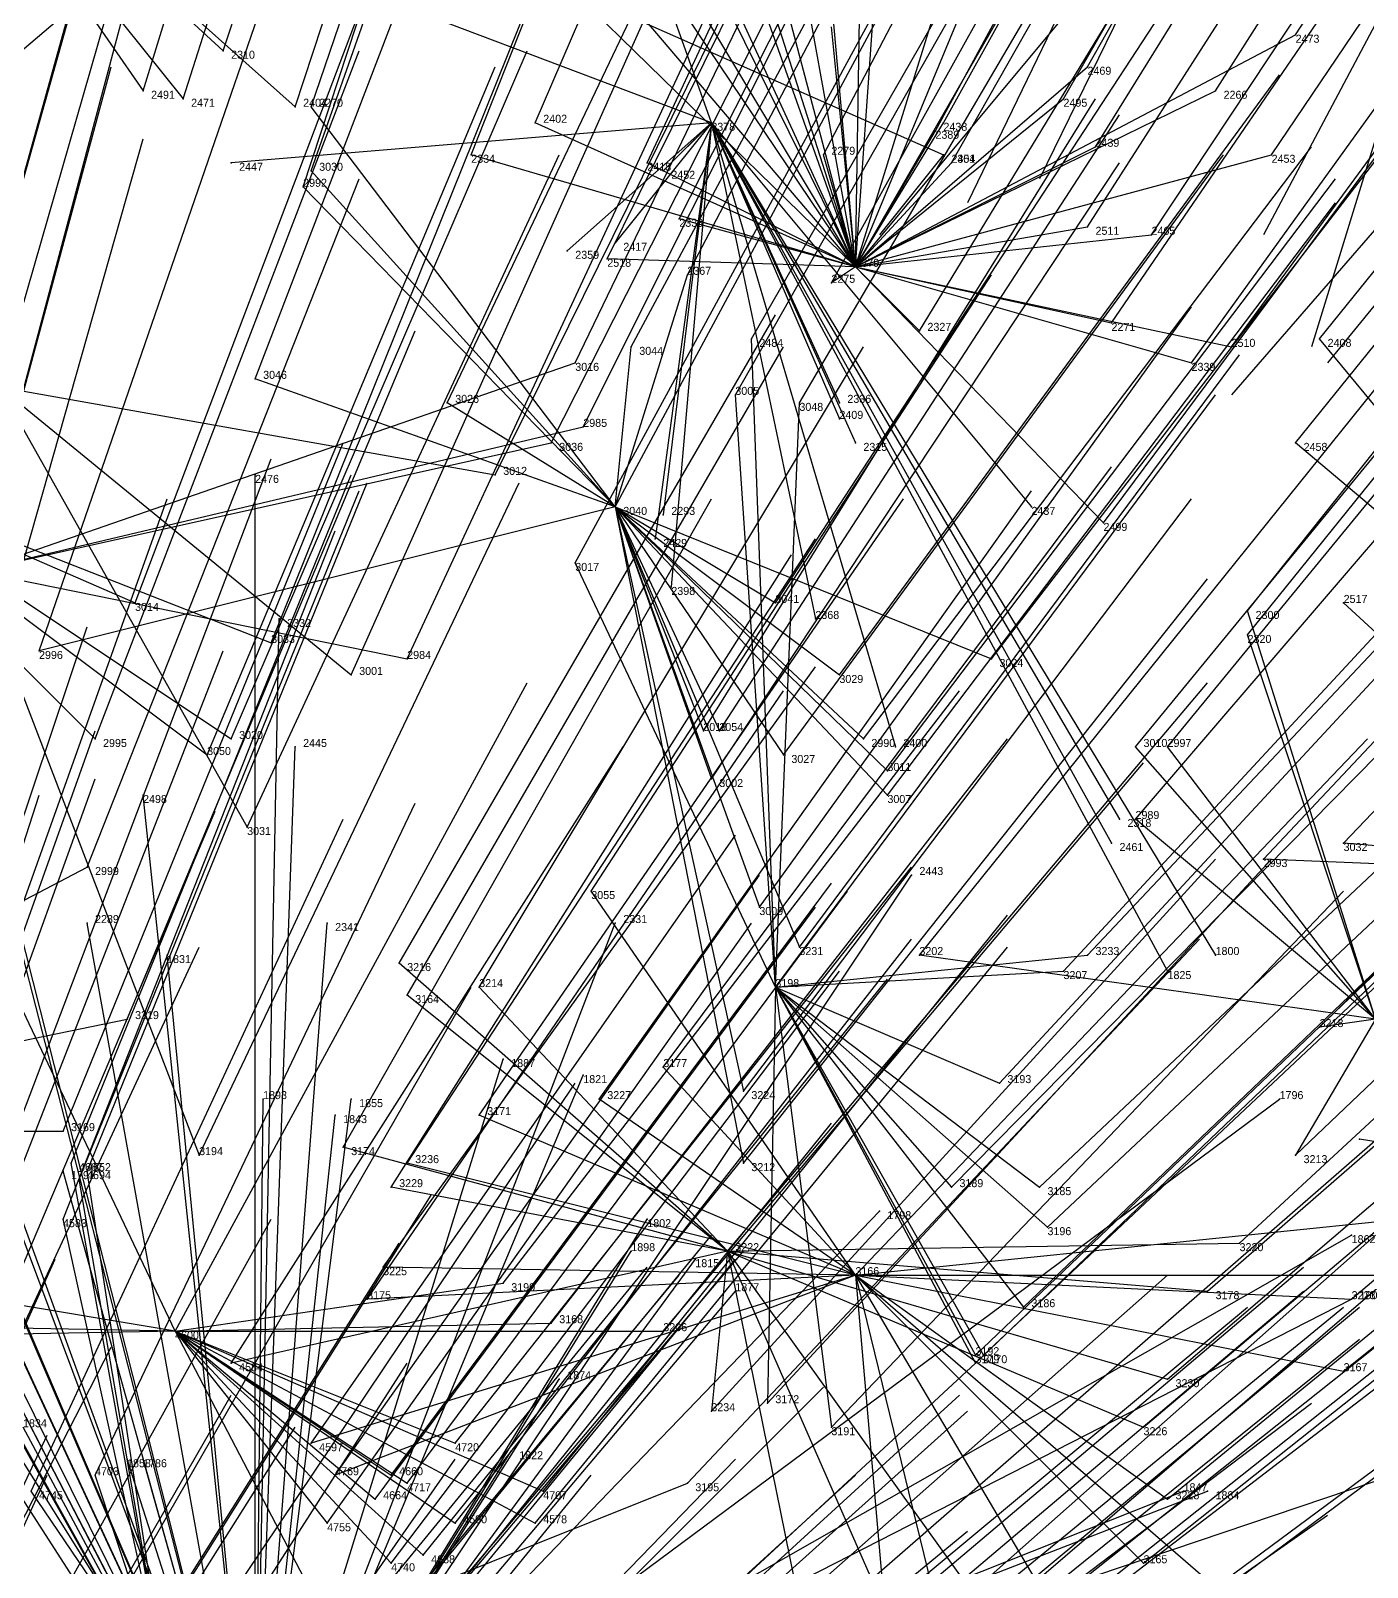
# Model space of a CAD drawing. Extents: x -0.5 to 0.59, y -0.5 to 0.58.
# Drawn here: x 0.092 to 0.259, y 0.1755 to 0.3675 of the extents above; entities that cross this region are included whole.
import ezdxf

# ---------------------------------------------------------------- set-up
doc = ezdxf.new("R2010")
doc.units = 0
for name, color, linetype in [('Clients', 3, 'CONTINUOUS'), ('Facilities', 3, 'CONTINUOUS'), ('Facilities_lines', 3, 'CONTINUOUS'), ('Normals', 1, 'CONTINUOUS'), ('Source_points', 5, 'CONTINUOUS'), ('Text', 3, 'CONTINUOUS')]:
    doc.layers.add(name, color=color, linetype=linetype)

msp = doc.modelspace()

# ---------------------------------------------------------------- linework, layer by layer
at = {"layer": 'Clients', "color": 5}
for p in [(0.25, 0.367, -1.109), (0.116, 0.365, -0.957), (0.224, 0.363, -1.066), (0.106, 0.36, -0.939), (0.24, 0.36, -1.082), (0.111, 0.359, -0.939), (0.125, 0.358, -0.948), (0.127, 0.358, -0.951), (0.221, 0.359, -1.053), (0.155, 0.356, -0.972), (0.206, 0.356, -1.028), (0.205, 0.355, -1.024), (0.147, 0.352, -0.953), (0.191, 0.352, -1.002), (0.206, 0.352, -1.25), (0.225, 0.353, -1.047), (0.247, 0.352, -1.075), (0.117, 0.351, -1.25), (0.127, 0.35, -0.932), (0.169, 0.351, -0.973), (0.171, 0.35, -1.25), (0.207, 0.351, -1.019), (0.126, 0.348, -0.926), (0.173, 0.344, -0.962), (0.224, 0.343, -1.024), (0.232, 0.342, -1.033), (0.159, 0.34, -1.25), (0.165, 0.341, -1.25), (0.164, 0.339, -0.94), (0.174, 0.337, -0.948), (0.192, 0.336, -0.968), (0.227, 0.331, -1.002), (0.182, 0.329, -0.939), (0.203, 0.33, -0.969), (0.253, 0.329, -1.037), (0.167, 0.328, -0.92), (0.242, 0.328, -1.02), (0.16, 0.326, -0.907), (0.237, 0.326, -1.007), (0.12, 0.324, -0.864), (0.144, 0.321, -0.88), (0.18, 0.322, -0.922), (0.188, 0.321, -0.929), (0.193, 0.321, -1.25), (0.193, 0.319, -1.25), (0.161, 0.318, -0.891), (0.157, 0.316, -0.882), (0.195, 0.316, -1.25), (0.25, 0.316, -1.007), (0.12, 0.312, -1.25), (0.15, 0.312, -0.866), (0.217, 0.308, -1.25), (0.171, 0.307, -1.25), (0.226, 0.306, -0.95), (0.17, 0.304, -1.25), (0.16, 0.301, -0.852), (0.172, 0.298, -1.25), (0.105, 0.296, -0.785), (0.185, 0.296, -0.873), (0.256, 0.296, -1.25), (0.123, 0.294, -1.25), (0.19, 0.294, -1.25), (0.244, 0.295, -0.958), (0.244, 0.292, -0.951), (0.093, 0.29, -0.761), (0.122, 0.291, -0.789), (0.139, 0.289, -0.803), (0.212, 0.289, -0.895), (0.132, 0.287, -0.79), (0.193, 0.287, -0.864), (0.1, 0.279, -0.74), (0.117, 0.279, -0.757), (0.176, 0.28, -0.827), (0.178, 0.28, -0.829), (0.196, 0.279, -0.852), (0.114, 0.277, -0.749), (0.125, 0.278, -1.25), (0.186, 0.277, -0.834), (0.2, 0.278, -1.25), (0.23, 0.278, -0.903), (0.234, 0.278, -0.908), (0.199, 0.275, -0.848), (0.177, 0.274, -0.815), (0.106, 0.272, -1.25), (0.199, 0.272, -0.842), (0.228, 0.269, -1.25), (0.23, 0.269, -0.884), (0.119, 0.268, -0.732), (0.227, 0.266, -1.25), (0.256, 0.266, -0.923), (0.246, 0.264, -0.901), (0.099, 0.263, -0.702), (0.202, 0.262, -1.25), (0.162, 0.26, -0.765), (0.183, 0.258, -0.79), (0.099, 0.256, -1.25), (0.129, 0.256, -1.25), (0.165, 0.256, -1.25), (0.109, 0.252, -1.25), (0.188, 0.253, -0.787), (0.203, 0.252, -0.809), (0.224, 0.252, -0.843), (0.24, 0.252, -1.25), (0.138, 0.251, -0.716), (0.221, 0.25, -0.833), (0.234, 0.25, -1.25), (0.148, 0.248, -0.722), (0.139, 0.247, -0.709), (0.104, 0.244, -0.664), (0.253, 0.243, -0.878), (0.151, 0.239, -1.25), (0.161, 0.237, -1.25), (0.171, 0.238, -0.733), (0.181, 0.235, -0.742), (0.213, 0.236, -0.796), (0.121, 0.234, -1.25), (0.132, 0.234, -1.25), (0.163, 0.234, -0.713), (0.248, 0.234, -1.25), (0.13, 0.232, -1.25), (0.148, 0.232, -0.689), (0.096, 0.23, -0.624), (0.258, 0.229, -1.25), (0.113, 0.227, -0.634), (0.131, 0.228, -0.657), (0.25, 0.227, -0.844), (0.096, 0.225, -1.25), (0.097, 0.226, -0.614), (0.099, 0.225, -0.614), (0.139, 0.226, -0.663), (0.181, 0.226, -0.724), (0.098, 0.224, -0.612), (0.137, 0.223, -0.655), (0.207, 0.223, -0.761), (0.218, 0.223, -0.78), (0.096, 0.219, -0.597), (0.169, 0.219, -1.25), (0.198, 0.22, -1.25), (0.219, 0.218, -0.771), (0.257, 0.217, -1.25), (0.243, 0.216, -0.812), (0.167, 0.215, -1.25), (0.175, 0.214, -1.25), (0.136, 0.213, -0.631), (0.151, 0.211, -0.649), (0.18, 0.21, -1.25), (0.239, 0.21, -0.796), (0.134, 0.209, -0.621), (0.216, 0.208, -0.751), (0.257, 0.209, -1.25), (0.257, 0.209, -0.828), (0.157, 0.206, -0.648), (0.171, 0.205, -0.668), (0.21, 0.202, -0.729), (0.211, 0.202, -0.73), (0.117, 0.201, -0.581), (0.21, 0.201, -0.726), (0.256, 0.2, -0.812), (0.158, 0.199, -1.25), (0.234, 0.199, -0.768), (0.184, 0.196, -0.673), (0.177, 0.195, -0.659), (0.192, 0.193, -0.68), (0.231, 0.193, -0.751), (0.127, 0.191, -0.573), (0.145, 0.191, -0.599), (0.104, 0.189, -1.25), (0.106, 0.189, -1.25), (0.152, 0.19, -1.25), (0.1, 0.187, -0.53), (0.13, 0.187, -0.569), (0.137, 0.187, -0.58), (0.092, 0.185, -0.516), (0.139, 0.186, -0.58), (0.156, 0.185, -0.605), (0.174, 0.186, -0.637), (0.236, 0.185, -1.25), (0.239, 0.185, -1.25), (0.135, 0.184, -0.571), (0.234, 0.184, -0.745), (0.129, 0.181, -0.555), (0.145, 0.181, -0.582), (0.155, 0.181, -0.597), (0.141, 0.177, -0.566), (0.137, 0.176, -0.557), (0.231, 0.176, -0.726)]:
    msp.add_point(p, dxfattribs=at)
at = {"layer": 'Facilities', "color": 3}
for p in [(0.177, 0.356, -1.25), (0.195, 0.338, -0.976), (0.165, 0.308, -0.874), (0.185, 0.248, -0.774), (0.179, 0.215, -0.7), (0.195, 0.212, -0.72), (0.11, 0.205, -0.581)]:
    msp.add_point(p, dxfattribs=at)
at = {"layer": 'Facilities_lines', "color": 3}
for p, q in [((0.177, 0.356, -1.25), (0.154, 0.421, -1.25)), ((0.177, 0.356, -1.25), (0.058, 0.401, -1.25)), ((0.079, 0.399, -1.017), (0.116, 0.365, -0.957)), ((0.079, 0.399, -1.017), (0.125, 0.358, -0.948)), ((0.079, 0.399, -1.017), (0.111, 0.359, -0.939)), ((0.079, 0.399, -1.017), (0.106, 0.36, -0.939)), ((0.195, 0.338, -0.976), (0.167, 0.399, -1.08)), ((0.195, 0.338, -0.976), (0.196, 0.398, -1.109)), ((0.195, 0.338, -0.976), (0.166, 0.397, -1.075)), ((0.195, 0.338, -0.976), (0.199, 0.394, -1.103)), ((0.195, 0.338, -0.976), (0.158, 0.393, -1.058)), ((0.12, 0.39, -1.25), (0.085, 0.36, -1.25)), ((0.12, 0.39, -1.25), (0.206, 0.352, -1.25)), ((0.195, 0.338, -0.976), (0.181, 0.391, -1.077)), ((0.195, 0.338, -0.976), (0.186, 0.388, -1.077)), ((0.195, 0.338, -0.976), (0.155, 0.385, -1.036)), ((0.195, 0.338, -0.976), (0.18, 0.385, -1.063)), ((0.195, 0.338, -0.976), (0.209, 0.383, -1.089)), ((0.195, 0.338, -0.976), (0.152, 0.38, -1.023)), ((0.195, 0.338, -0.976), (0.212, 0.379, -1.085)), ((0.195, 0.338, -0.976), (0.171, 0.378, -1.036)), ((0.195, 0.338, -0.976), (0.225, 0.374, -1.091)), ((0.195, 0.338, -0.976), (0.192, 0.372, -1.046)), ((0.195, 0.338, -0.976), (0.184, 0.369, -1.03)), ((0.195, 0.338, -0.976), (0.192, 0.368, -1.038)), ((0.195, 0.338, -0.976), (0.25, 0.367, -1.109)), ((0.195, 0.338, -0.976), (0.224, 0.363, -1.066)), ((0.195, 0.338, -0.976), (0.24, 0.36, -1.082)), ((0.165, 0.308, -0.874), (0.127, 0.358, -0.951)), ((0.195, 0.338, -0.976), (0.221, 0.359, -1.053)), ((0.177, 0.356, -1.25), (0.117, 0.351, -1.25)), ((0.195, 0.338, -0.976), (0.155, 0.356, -0.972)), ((0.177, 0.356, -1.25), (0.159, 0.34, -1.25)), ((0.177, 0.356, -1.25), (0.165, 0.341, -1.25)), ((0.177, 0.356, -1.25), (0.17, 0.304, -1.25)), ((0.177, 0.356, -1.25), (0.171, 0.307, -1.25)), ((0.177, 0.356, -1.25), (0.171, 0.35, -1.25)), ((0.177, 0.356, -1.25), (0.172, 0.298, -1.25)), ((0.177, 0.356, -1.25), (0.24, 0.252, -1.25)), ((0.177, 0.356, -1.25), (0.234, 0.25, -1.25)), ((0.177, 0.356, -1.25), (0.228, 0.269, -1.25)), ((0.177, 0.356, -1.25), (0.19, 0.294, -1.25)), ((0.177, 0.356, -1.25), (0.195, 0.316, -1.25)), ((0.177, 0.356, -1.25), (0.193, 0.321, -1.25)), ((0.177, 0.356, -1.25), (0.2, 0.278, -1.25)), ((0.177, 0.356, -1.25), (0.193, 0.319, -1.25)), ((0.177, 0.356, -1.25), (0.217, 0.308, -1.25)), ((0.177, 0.356, -1.25), (0.227, 0.266, -1.25)), ((0.195, 0.338, -0.976), (0.206, 0.356, -1.028)), ((0.195, 0.338, -0.976), (0.205, 0.355, -1.024)), ((0.195, 0.338, -0.976), (0.147, 0.352, -0.953)), ((0.195, 0.338, -0.976), (0.191, 0.352, -1.002)), ((0.195, 0.338, -0.976), (0.225, 0.353, -1.047)), ((0.195, 0.338, -0.976), (0.247, 0.352, -1.075)), ((0.165, 0.308, -0.874), (0.127, 0.35, -0.932)), ((0.195, 0.338, -0.976), (0.169, 0.351, -0.973)), ((0.195, 0.338, -0.976), (0.207, 0.351, -1.019)), ((0.165, 0.308, -0.874), (0.126, 0.348, -0.926)), ((0.195, 0.338, -0.976), (0.173, 0.344, -0.962)), ((0.195, 0.338, -0.976), (0.224, 0.343, -1.024)), ((0.195, 0.338, -0.976), (0.232, 0.342, -1.033)), ((0.195, 0.338, -0.976), (0.164, 0.339, -0.94)), ((0.195, 0.338, -0.976), (0.192, 0.336, -0.968)), ((0.195, 0.338, -0.976), (0.227, 0.331, -1.002)), ((0.195, 0.338, -0.976), (0.203, 0.33, -0.969)), ((0.195, 0.338, -0.976), (0.237, 0.326, -1.007)), ((0.195, 0.338, -0.976), (0.226, 0.306, -0.95)), ((0.195, 0.338, -0.976), (0.242, 0.328, -1.02)), ((0.165, 0.308, -0.874), (0.174, 0.337, -0.948)), ((0.185, 0.248, -0.774), (0.182, 0.329, -0.939)), ((0.295, 0.278, -1.012), (0.253, 0.329, -1.037)), ((0.165, 0.308, -0.874), (0.167, 0.328, -0.92)), ((0.085, 0.3, -0.779), (0.16, 0.326, -0.907)), ((0.088, 0.323, -0.837), (0.132, 0.287, -0.79)), ((0.088, 0.323, -0.837), (0.119, 0.268, -0.732)), ((0.088, 0.323, -0.837), (0.15, 0.312, -0.866)), ((0.165, 0.308, -0.874), (0.12, 0.324, -0.864)), ((0.165, 0.308, -0.874), (0.144, 0.321, -0.88)), ((0.185, 0.248, -0.774), (0.18, 0.322, -0.922)), ((0.185, 0.248, -0.774), (0.188, 0.321, -0.929)), ((0.085, 0.3, -0.779), (0.161, 0.318, -0.891)), ((0.085, 0.3, -0.779), (0.157, 0.316, -0.882)), ((0.295, 0.278, -1.012), (0.25, 0.316, -1.007)), ((0.066, 0.313, -0.799), (0.117, 0.279, -0.757)), ((0.066, 0.313, -0.799), (0.1, 0.279, -0.74)), ((0.066, 0.313, -0.799), (0.105, 0.296, -0.785)), ((0.066, 0.313, -0.799), (0.122, 0.291, -0.789)), ((0.066, 0.313, -0.799), (0.114, 0.277, -0.749)), ((0.12, 0.139, -1.25), (0.075, 0.314, -1.25)), ((0.12, 0.139, -1.25), (0.12, 0.312, -1.25)), ((0.165, 0.308, -0.874), (0.093, 0.29, -0.761)), ((0.165, 0.308, -0.874), (0.199, 0.272, -0.842)), ((0.165, 0.308, -0.874), (0.196, 0.279, -0.852)), ((0.165, 0.308, -0.874), (0.177, 0.274, -0.815)), ((0.165, 0.308, -0.874), (0.183, 0.258, -0.79)), ((0.165, 0.308, -0.874), (0.199, 0.275, -0.848)), ((0.165, 0.308, -0.874), (0.176, 0.28, -0.827)), ((0.165, 0.308, -0.874), (0.212, 0.289, -0.895)), ((0.165, 0.308, -0.874), (0.186, 0.277, -0.834)), ((0.165, 0.308, -0.874), (0.193, 0.287, -0.864)), ((0.165, 0.308, -0.874), (0.185, 0.296, -0.873)), ((0.165, 0.308, -0.874), (0.178, 0.28, -0.829)), ((0.165, 0.308, -0.874), (0.181, 0.226, -0.724)), ((0.165, 0.308, -0.874), (0.181, 0.235, -0.742)), ((0.165, 0.308, -0.874), (0.188, 0.253, -0.787)), ((0.12, 0.139, -1.25), (0.078, 0.305, -1.25)), ((0.12, 0.139, -1.25), (0.035, 0.303, -1.25)), ((0.085, 0.3, -0.779), (0.139, 0.289, -0.803)), ((0.085, 0.3, -0.779), (0.113, 0.227, -0.634)), ((0.185, 0.248, -0.774), (0.16, 0.301, -0.852)), ((0.12, 0.139, -1.25), (0.032, 0.296, -1.25)), ((0.344, 0.215, -1.25), (0.256, 0.296, -1.25)), ((0.12, 0.139, -1.25), (0.123, 0.294, -1.25)), ((0.26, 0.244, -0.892), (0.244, 0.295, -0.958)), ((0.26, 0.244, -0.892), (0.244, 0.292, -0.951)), ((0.12, 0.139, -1.25), (0.045, 0.29, -1.25)), ((0.12, 0.139, -1.25), (0.059, 0.281, -1.25)), ((0.12, 0.139, -1.25), (0.042, 0.279, -1.25)), ((0.12, 0.139, -1.25), (0.069, 0.279, -1.25)), ((0.12, 0.139, -1.25), (0.125, 0.278, -1.25)), ((0.26, 0.244, -0.892), (0.23, 0.278, -0.903)), ((0.26, 0.244, -0.892), (0.234, 0.278, -0.908)), ((0.12, 0.139, -1.25), (0.106, 0.272, -1.25)), ((0.26, 0.244, -0.892), (0.23, 0.269, -0.884)), ((0.11, 0.205, -0.581), (0.081, 0.266, -0.694)), ((0.317, 0.261, -1.028), (0.256, 0.266, -0.923)), ((0.317, 0.261, -1.028), (0.246, 0.264, -0.901)), ((0.036, 0.23, -0.582), (0.099, 0.263, -0.702)), ((0.12, 0.139, -1.25), (0.202, 0.262, -1.25)), ((0.195, 0.212, -0.72), (0.162, 0.26, -0.765)), ((0.12, 0.139, -1.25), (0.065, 0.257, -1.25)), ((0.12, 0.139, -1.25), (0.099, 0.256, -1.25)), ((0.12, 0.139, -1.25), (0.165, 0.256, -1.25)), ((0.12, 0.139, -1.25), (0.129, 0.256, -1.25)), ((0.12, 0.139, -1.25), (0.077, 0.254, -1.25)), ((0.12, 0.139, -1.25), (0.067, 0.253, -1.25)), ((0.12, 0.139, -1.25), (0.109, 0.252, -1.25)), ((0.185, 0.248, -0.774), (0.224, 0.252, -0.843)), ((0.26, 0.244, -0.892), (0.203, 0.252, -0.809)), ((0.179, 0.215, -0.7), (0.138, 0.251, -0.716)), ((0.185, 0.248, -0.774), (0.221, 0.25, -0.833)), ((0.12, 0.139, -1.25), (0.073, 0.249, -1.25)), ((0.179, 0.215, -0.7), (0.148, 0.248, -0.722)), ((0.185, 0.248, -0.774), (0.184, 0.196, -0.673)), ((0.185, 0.248, -0.774), (0.211, 0.202, -0.73)), ((0.185, 0.248, -0.774), (0.21, 0.201, -0.726)), ((0.185, 0.248, -0.774), (0.218, 0.223, -0.78)), ((0.185, 0.248, -0.774), (0.216, 0.208, -0.751)), ((0.185, 0.248, -0.774), (0.207, 0.223, -0.761)), ((0.185, 0.248, -0.774), (0.192, 0.193, -0.68)), ((0.185, 0.248, -0.774), (0.21, 0.202, -0.729)), ((0.185, 0.248, -0.774), (0.213, 0.236, -0.796)), ((0.185, 0.248, -0.774), (0.219, 0.218, -0.771)), ((0.179, 0.215, -0.7), (0.139, 0.247, -0.709)), ((0.036, 0.23, -0.582), (0.104, 0.244, -0.664)), ((0.26, 0.244, -0.892), (0.25, 0.227, -0.844)), ((0.26, 0.244, -0.892), (0.253, 0.243, -0.878)), ((0.12, 0.139, -1.25), (0.151, 0.239, -1.25)), ((0.12, 0.139, -1.25), (0.078, 0.237, -1.25)), ((0.12, 0.139, -1.25), (0.161, 0.237, -1.25)), ((0.195, 0.212, -0.72), (0.171, 0.238, -0.733)), ((0.12, 0.139, -1.25), (0.248, 0.234, -1.25)), ((0.12, 0.139, -1.25), (0.132, 0.234, -1.25)), ((0.12, 0.139, -1.25), (0.121, 0.234, -1.25)), ((0.195, 0.212, -0.72), (0.163, 0.234, -0.713)), ((0.12, 0.139, -1.25), (0.06, 0.232, -1.25)), ((0.12, 0.139, -1.25), (0.13, 0.232, -1.25)), ((0.195, 0.212, -0.72), (0.148, 0.232, -0.689)), ((0.036, 0.23, -0.582), (0.096, 0.23, -0.624)), ((0.344, 0.215, -1.25), (0.258, 0.229, -1.25)), ((0.179, 0.215, -0.7), (0.131, 0.228, -0.657)), ((0.12, 0.139, -1.25), (0.096, 0.225, -1.25)), ((0.109, 0.16, -0.483), (0.097, 0.226, -0.614)), ((0.109, 0.16, -0.483), (0.099, 0.225, -0.614)), ((0.195, 0.212, -0.72), (0.139, 0.226, -0.663)), ((0.109, 0.16, -0.483), (0.098, 0.224, -0.612)), ((0.179, 0.215, -0.7), (0.137, 0.223, -0.655)), ((0.12, 0.139, -1.25), (0.078, 0.22, -1.25)), ((0.109, 0.16, -0.483), (0.096, 0.219, -0.597)), ((0.12, 0.139, -1.25), (0.198, 0.22, -1.25)), ((0.12, 0.139, -1.25), (0.169, 0.219, -1.25)), ((0.195, 0.212, -0.72), (0.273, 0.22, -0.876)), ((0.12, 0.139, -1.25), (0.257, 0.217, -1.25)), ((0.179, 0.215, -0.7), (0.243, 0.216, -0.812)), ((0.11, 0.205, -0.581), (0.056, 0.214, -0.553)), ((0.179, 0.215, -0.7), (0.117, 0.201, -0.581)), ((0.12, 0.139, -1.25), (0.167, 0.215, -1.25)), ((0.12, 0.139, -1.25), (0.175, 0.214, -1.25)), ((0.179, 0.215, -0.7), (0.177, 0.195, -0.659)), ((0.179, 0.215, -0.7), (0.197, 0.174, -0.657)), ((0.179, 0.215, -0.7), (0.212, 0.169, -0.678)), ((0.179, 0.215, -0.7), (0.239, 0.21, -0.796)), ((0.179, 0.215, -0.7), (0.231, 0.193, -0.751)), ((0.179, 0.215, -0.7), (0.234, 0.199, -0.768)), ((0.179, 0.215, -0.7), (0.191, 0.156, -0.617)), ((0.195, 0.212, -0.72), (0.127, 0.191, -0.573)), ((0.195, 0.212, -0.72), (0.13, 0.187, -0.569)), ((0.195, 0.212, -0.72), (0.134, 0.209, -0.621)), ((0.195, 0.212, -0.72), (0.136, 0.213, -0.631)), ((0.195, 0.212, -0.72), (0.265, 0.212, -0.848)), ((0.195, 0.212, -0.72), (0.231, 0.176, -0.726)), ((0.195, 0.212, -0.72), (0.256, 0.2, -0.812)), ((0.195, 0.212, -0.72), (0.221, 0.168, -0.694)), ((0.195, 0.212, -0.72), (0.208, 0.159, -0.655)), ((0.195, 0.212, -0.72), (0.257, 0.209, -0.828)), ((0.195, 0.212, -0.72), (0.234, 0.184, -0.745)), ((0.195, 0.212, -0.72), (0.24, 0.173, -0.74)), ((0.195, 0.212, -0.72), (0.201, 0.143, -0.616)), ((0.11, 0.205, -0.581), (0.151, 0.211, -0.649)), ((0.12, 0.139, -1.25), (0.18, 0.21, -1.25)), ((0.12, 0.139, -1.25), (0.257, 0.209, -1.25)), ((0.11, 0.205, -0.581), (0.059, 0.206, -0.537)), ((0.11, 0.205, -0.581), (0.157, 0.206, -0.648)), ((0.11, 0.205, -0.581), (0.058, 0.204, -0.53)), ((0.11, 0.205, -0.581), (0.171, 0.205, -0.668)), ((0.11, 0.205, -0.581), (0.145, 0.181, -0.582)), ((0.11, 0.205, -0.581), (0.155, 0.181, -0.597)), ((0.11, 0.205, -0.581), (0.137, 0.187, -0.58)), ((0.11, 0.205, -0.581), (0.135, 0.184, -0.571)), ((0.11, 0.205, -0.581), (0.141, 0.177, -0.566)), ((0.11, 0.205, -0.581), (0.156, 0.185, -0.605)), ((0.11, 0.205, -0.581), (0.139, 0.186, -0.58)), ((0.11, 0.205, -0.581), (0.145, 0.191, -0.599)), ((0.11, 0.205, -0.581), (0.134, 0.159, -0.52)), ((0.11, 0.205, -0.581), (0.137, 0.176, -0.557)), ((0.11, 0.205, -0.581), (0.129, 0.181, -0.555)), ((0.109, 0.16, -0.483), (0.082, 0.203, -0.549)), ((0.12, 0.139, -1.25), (0.158, 0.199, -1.25)), ((0.12, 0.139, -1.25), (0.091, 0.193, -1.25)), ((0.12, 0.139, -1.25), (0.104, 0.189, -1.25)), ((0.12, 0.139, -1.25), (0.106, 0.189, -1.25)), ((0.12, 0.139, -1.25), (0.152, 0.19, -1.25)), ((0.12, 0.139, -1.25), (0.268, 0.189, -1.25)), ((0.109, 0.16, -0.483), (0.1, 0.187, -0.53)), ((0.109, 0.16, -0.483), (0.092, 0.185, -0.516)), ((0.109, 0.16, -0.483), (0.174, 0.186, -0.637)), ((0.12, 0.139, -1.25), (0.236, 0.185, -1.25)), ((0.12, 0.139, -1.25), (0.239, 0.185, -1.25))]:
    msp.add_line(p, q, dxfattribs=at)
at = {"layer": 'Normals', "color": 1}
for p, q in [((0.116, 0.365, -0.957), (0.145, 0.453, -0.919)), ((0.106, 0.36, -0.939), (0.133, 0.448, -0.9)), ((0.111, 0.359, -0.939), (0.139, 0.447, -0.9)), ((0.125, 0.358, -0.948), (0.154, 0.446, -0.911)), ((0.127, 0.358, -0.951), (0.157, 0.446, -0.913)), ((0.224, 0.363, -1.066), (0.27, 0.444, -1.029)), ((0.25, 0.367, -1.109), (0.3, 0.444, -1.072)), ((0.155, 0.356, -0.972), (0.192, 0.442, -0.935)), ((0.127, 0.35, -0.932), (0.158, 0.438, -0.895)), ((0.147, 0.352, -0.953), (0.181, 0.438, -0.916)), ((0.221, 0.359, -1.053), (0.267, 0.439, -1.017)), ((0.24, 0.36, -1.082), (0.29, 0.439, -1.046)), ((0.126, 0.348, -0.926), (0.155, 0.436, -0.888)), ((0.205, 0.355, -1.024), (0.249, 0.436, -0.987)), ((0.206, 0.356, -1.028), (0.251, 0.437, -0.991)), ((0.169, 0.351, -0.973), (0.208, 0.435, -0.937)), ((0.191, 0.352, -1.002), (0.234, 0.434, -0.965)), ((0.207, 0.351, -1.019), (0.253, 0.432, -0.982)), ((0.225, 0.353, -1.047), (0.274, 0.432, -1.01)), ((0.247, 0.352, -1.075), (0.299, 0.429, -1.037)), ((0.173, 0.344, -0.962), (0.215, 0.427, -0.925)), ((0.164, 0.339, -0.94), (0.205, 0.422, -0.902)), ((0.224, 0.343, -1.024), (0.274, 0.421, -0.986)), ((0.086, 0.331, -0.854), (0.111, 0.42, -0.817)), ((0.174, 0.337, -0.948), (0.217, 0.419, -0.911)), ((0.232, 0.342, -1.033), (0.283, 0.419, -0.995)), ((0.192, 0.336, -0.968), (0.237, 0.417, -0.929)), ((0.195, 0.338, -0.976), (0.241, 0.418, -0.938)), ((0.084, 0.324, -0.837), (0.109, 0.414, -0.801)), ((0.088, 0.323, -0.837), (0.114, 0.413, -0.801)), ((0.12, 0.324, -0.864), (0.153, 0.41, -0.825)), ((0.16, 0.326, -0.907), (0.2, 0.409, -0.869)), ((0.167, 0.328, -0.92), (0.211, 0.41, -0.883)), ((0.182, 0.329, -0.939), (0.228, 0.409, -0.902)), ((0.203, 0.33, -0.969), (0.251, 0.409, -0.93)), ((0.238, 0.406, -1.25), (0.209, 0.346, -1.175)), ((0.227, 0.331, -1.002), (0.279, 0.407, -0.965)), ((0.144, 0.321, -0.88), (0.184, 0.405, -0.843)), ((0.18, 0.322, -0.922), (0.226, 0.403, -0.886)), ((0.242, 0.328, -1.02), (0.297, 0.403, -0.982)), ((0.161, 0.318, -0.891), (0.202, 0.4, -0.852)), ((0.188, 0.321, -0.929), (0.235, 0.401, -0.892)), ((0.237, 0.326, -1.007), (0.291, 0.401, -0.969)), ((0.253, 0.329, -1.037), (0.311, 0.401, -0.999)), ((0.157, 0.316, -0.882), (0.199, 0.399, -0.844)), ((0.241, 0.396, -1.25), (0.218, 0.349, -1.165)), ((0.15, 0.312, -0.866), (0.191, 0.395, -0.828)), ((0.085, 0.3, -0.779), (0.109, 0.39, -0.743)), ((0.165, 0.308, -0.874), (0.209, 0.39, -0.836)), ((0.272, 0.391, -1.25), (0.246, 0.342, -1.167)), ((0.25, 0.316, -1.007), (0.308, 0.388, -0.969)), ((0.105, 0.296, -0.785), (0.138, 0.383, -0.748)), ((0.16, 0.301, -0.852), (0.204, 0.382, -0.814)), ((0.226, 0.306, -0.95), (0.281, 0.38, -0.912)), ((0.093, 0.29, -0.761), (0.123, 0.377, -0.723)), ((0.122, 0.291, -0.789), (0.157, 0.378, -0.753)), ((0.139, 0.289, -0.803), (0.178, 0.373, -0.765)), ((0.185, 0.296, -0.873), (0.236, 0.374, -0.837)), ((0.132, 0.287, -0.79), (0.17, 0.372, -0.753)), ((0.281, 0.367, -1.25), (0.242, 0.322, -1.17)), ((0.244, 0.295, -0.958), (0.302, 0.368, -0.92)), ((0.1, 0.279, -0.74), (0.133, 0.365, -0.702)), ((0.117, 0.279, -0.757), (0.154, 0.365, -0.72)), ((0.078, 0.274, -0.713), (0.102, 0.363, -0.674)), ((0.114, 0.277, -0.749), (0.15, 0.363, -0.713)), ((0.212, 0.289, -0.895), (0.269, 0.363, -0.859)), ((0.244, 0.292, -0.951), (0.302, 0.364, -0.913)), ((0.193, 0.287, -0.864), (0.248, 0.362, -0.827)), ((0.176, 0.28, -0.827), (0.225, 0.359, -0.789)), ((0.177, 0.356, -1.25), (0.173, 0.352, -1.15)), ((0.178, 0.28, -0.829), (0.228, 0.357, -0.791)), ((0.081, 0.266, -0.694), (0.106, 0.354, -0.656)), ((0.26, 0.354, -1.25), (0.252, 0.328, -1.154)), ((0.119, 0.268, -0.732), (0.158, 0.352, -0.695)), ((0.186, 0.277, -0.834), (0.241, 0.352, -0.797)), ((0.196, 0.279, -0.852), (0.252, 0.353, -0.816)), ((0.206, 0.352, -1.25), (0.198, 0.342, -1.151)), ((0.276, 0.353, -1.25), (0.254, 0.326, -1.156)), ((0.117, 0.351, -1.25), (0.117, 0.351, -1.15)), ((0.171, 0.35, -1.25), (0.171, 0.35, -1.15)), ((0.177, 0.274, -0.815), (0.228, 0.351, -0.778)), ((0.23, 0.278, -0.903), (0.289, 0.35, -0.866)), ((0.234, 0.278, -0.908), (0.293, 0.35, -0.871)), ((0.099, 0.263, -0.702), (0.133, 0.349, -0.664)), ((0.199, 0.275, -0.848), (0.255, 0.349, -0.811)), ((0.199, 0.272, -0.842), (0.255, 0.346, -0.806)), ((0.159, 0.34, -1.25), (0.159, 0.34, -1.15)), ((0.165, 0.341, -1.25), (0.165, 0.341, -1.15)), ((0.23, 0.269, -0.884), (0.29, 0.339, -0.846)), ((0.162, 0.26, -0.765), (0.212, 0.337, -0.727)), ((0.183, 0.258, -0.79), (0.237, 0.333, -0.752)), ((0.256, 0.266, -0.923), (0.32, 0.333, -0.885)), ((0.138, 0.251, -0.716), (0.185, 0.332, -0.68)), ((0.246, 0.264, -0.901), (0.309, 0.331, -0.863)), ((0.104, 0.244, -0.664), (0.14, 0.33, -0.627)), ((0.139, 0.247, -0.709), (0.186, 0.328, -0.673)), ((0.148, 0.248, -0.722), (0.196, 0.328, -0.686)), ((0.188, 0.253, -0.787), (0.243, 0.327, -0.749)), ((0.203, 0.252, -0.809), (0.261, 0.324, -0.772)), ((0.185, 0.248, -0.774), (0.24, 0.322, -0.736)), ((0.193, 0.321, -1.25), (0.193, 0.321, -1.15)), ((0.193, 0.319, -1.25), (0.193, 0.319, -1.15)), ((0.224, 0.252, -0.843), (0.288, 0.32, -0.807)), ((0.221, 0.25, -0.833), (0.284, 0.318, -0.796)), ((0.096, 0.23, -0.624), (0.131, 0.316, -0.587)), ((0.195, 0.316, -1.25), (0.195, 0.316, -1.15)), ((0.089, 0.227, -0.609), (0.122, 0.314, -0.572)), ((0.171, 0.238, -0.733), (0.227, 0.313, -0.696)), ((0.097, 0.226, -0.614), (0.132, 0.312, -0.577)), ((0.12, 0.312, -1.25), (0.12, 0.312, -1.15)), ((0.098, 0.224, -0.612), (0.133, 0.31, -0.575)), ((0.099, 0.225, -0.614), (0.134, 0.311, -0.577)), ((0.113, 0.227, -0.634), (0.153, 0.311, -0.597)), ((0.163, 0.234, -0.713), (0.217, 0.31, -0.677)), ((0.078, 0.222, -0.588), (0.109, 0.309, -0.55)), ((0.131, 0.228, -0.657), (0.177, 0.309, -0.62)), ((0.148, 0.232, -0.689), (0.201, 0.309, -0.652)), ((0.181, 0.235, -0.742), (0.237, 0.309, -0.705)), ((0.217, 0.308, -1.25), (0.217, 0.308, -1.15)), ((0.253, 0.243, -0.878), (0.319, 0.308, -0.839)), ((0.171, 0.307, -1.25), (0.171, 0.307, -1.15)), ((0.096, 0.219, -0.597), (0.13, 0.305, -0.56)), ((0.139, 0.226, -0.663), (0.19, 0.304, -0.627)), ((0.17, 0.304, -1.25), (0.17, 0.304, -1.15)), ((0.213, 0.236, -0.796), (0.277, 0.305, -0.76)), ((0.137, 0.223, -0.655), (0.187, 0.302, -0.618)), ((0.172, 0.298, -1.25), (0.172, 0.298, -1.15)), ((0.181, 0.226, -0.724), (0.239, 0.299, -0.687)), ((0.256, 0.296, -1.25), (0.256, 0.296, -1.15)), ((0.123, 0.294, -1.25), (0.123, 0.294, -1.15)), ((0.19, 0.294, -1.25), (0.19, 0.294, -1.15)), ((0.069, 0.204, -0.538), (0.099, 0.293, -0.503)), ((0.082, 0.203, -0.549), (0.116, 0.29, -0.512)), ((0.25, 0.227, -0.844), (0.317, 0.291, -0.805)), ((0.207, 0.223, -0.761), (0.272, 0.289, -0.724)), ((0.136, 0.213, -0.631), (0.19, 0.288, -0.593)), ((0.218, 0.223, -0.78), (0.286, 0.287, -0.744)), ((0.11, 0.205, -0.581), (0.154, 0.286, -0.542)), ((0.134, 0.209, -0.621), (0.186, 0.285, -0.583)), ((0.151, 0.211, -0.649), (0.208, 0.285, -0.612)), ((0.179, 0.215, -0.7), (0.239, 0.286, -0.662)), ((0.219, 0.218, -0.771), (0.286, 0.281, -0.734)), ((0.069, 0.193, -0.512), (0.1, 0.28, -0.475)), ((0.157, 0.206, -0.648), (0.214, 0.279, -0.61)), ((0.195, 0.212, -0.72), (0.259, 0.279, -0.683)), ((0.243, 0.216, -0.812), (0.311, 0.279, -0.775)), ((0.117, 0.201, -0.581), (0.166, 0.278, -0.541)), ((0.125, 0.278, -1.25), (0.125, 0.278, -1.15)), ((0.2, 0.278, -1.25), (0.2, 0.278, -1.15)), ((0.171, 0.205, -0.668), (0.231, 0.276, -0.629)), ((0.069, 0.188, -0.5), (0.1, 0.274, -0.46)), ((0.065, 0.185, -0.491), (0.093, 0.272, -0.45)), ((0.1, 0.187, -0.53), (0.14, 0.271, -0.493)), ((0.106, 0.272, -1.25), (0.106, 0.272, -1.15)), ((0.216, 0.208, -0.751), (0.283, 0.272, -0.713)), ((0.239, 0.21, -0.796), (0.309, 0.271, -0.758)), ((0.079, 0.185, -0.501), (0.115, 0.27, -0.464)), ((0.092, 0.185, -0.516), (0.131, 0.269, -0.478)), ((0.228, 0.269, -1.25), (0.228, 0.269, -1.15)), ((0.257, 0.209, -0.828), (0.327, 0.269, -0.79)), ((0.127, 0.191, -0.573), (0.18, 0.267, -0.534)), ((0.21, 0.202, -0.729), (0.277, 0.266, -0.692)), ((0.21, 0.201, -0.726), (0.277, 0.265, -0.689)), ((0.211, 0.202, -0.73), (0.278, 0.265, -0.692)), ((0.227, 0.266, -1.25), (0.227, 0.266, -1.15)), ((0.177, 0.195, -0.659), (0.24, 0.264, -0.621)), ((0.184, 0.196, -0.673), (0.247, 0.264, -0.635)), ((0.13, 0.187, -0.569), (0.183, 0.262, -0.53)), ((0.145, 0.191, -0.599), (0.202, 0.263, -0.561)), ((0.202, 0.262, -1.25), (0.202, 0.262, -1.15)), ((0.137, 0.187, -0.58), (0.192, 0.261, -0.541)), ((0.139, 0.186, -0.58), (0.194, 0.26, -0.541)), ((0.192, 0.193, -0.68), (0.256, 0.26, -0.642)), ((0.135, 0.184, -0.571), (0.19, 0.258, -0.533)), ((0.234, 0.199, -0.768), (0.304, 0.259, -0.731)), ((0.256, 0.2, -0.812), (0.328, 0.258, -0.774)), ((0.099, 0.256, -1.25), (0.099, 0.256, -1.15)), ((0.129, 0.256, -1.25), (0.129, 0.256, -1.15)), ((0.129, 0.181, -0.555), (0.182, 0.256, -0.516)), ((0.156, 0.185, -0.605), (0.214, 0.257, -0.567)), ((0.165, 0.256, -1.25), (0.165, 0.256, -1.15)), ((0.145, 0.181, -0.582), (0.202, 0.254, -0.543)), ((0.174, 0.186, -0.637), (0.238, 0.254, -0.6)), ((0.074, 0.169, -0.462), (0.113, 0.253, -0.424)), ((0.109, 0.252, -1.25), (0.109, 0.252, -1.15)), ((0.155, 0.181, -0.597), (0.214, 0.253, -0.56)), ((0.231, 0.193, -0.751), (0.302, 0.253, -0.714)), ((0.24, 0.252, -1.25), (0.24, 0.252, -1.15)), ((0.137, 0.176, -0.557), (0.193, 0.25, -0.519)), ((0.234, 0.25, -1.25), (0.234, 0.25, -1.15)), ((0.101, 0.168, -0.49), (0.147, 0.248, -0.452)), ((0.141, 0.177, -0.566), (0.199, 0.249, -0.528)), ((0.234, 0.184, -0.745), (0.306, 0.243, -0.708)), ((0.151, 0.239, -1.25), (0.151, 0.239, -1.15)), ((0.161, 0.237, -1.25), (0.161, 0.237, -1.15)), ((0.109, 0.16, -0.483), (0.16, 0.236, -0.444)), ((0.197, 0.174, -0.657), (0.267, 0.235, -0.62)), ((0.121, 0.234, -1.25), (0.121, 0.234, -1.15)), ((0.132, 0.234, -1.25), (0.132, 0.234, -1.15)), ((0.231, 0.176, -0.726), (0.304, 0.234, -0.689)), ((0.248, 0.234, -1.25), (0.248, 0.234, -1.15)), ((0.13, 0.232, -1.25), (0.13, 0.232, -1.15)), ((0.134, 0.159, -0.52), (0.192, 0.231, -0.483)), ((0.212, 0.169, -0.678), (0.283, 0.23, -0.641)), ((0.258, 0.229, -1.25), (0.258, 0.229, -1.15)), ((0.24, 0.173, -0.74), (0.314, 0.228, -0.702)), ((0.096, 0.225, -1.25), (0.096, 0.225, -1.15)), ((0.221, 0.168, -0.694), (0.294, 0.224, -0.656)), ((0.093, 0.144, -0.429), (0.142, 0.222, -0.391)), ((0.077, 0.138, -0.394), (0.122, 0.219, -0.358)), ((0.169, 0.219, -1.25), (0.169, 0.219, -1.15)), ((0.198, 0.22, -1.25), (0.198, 0.22, -1.15)), ((0.118, 0.145, -0.467), (0.177, 0.217, -0.43)), ((0.191, 0.156, -0.617), (0.26, 0.217, -0.579)), ((0.208, 0.159, -0.655), (0.281, 0.217, -0.617)), ((0.257, 0.217, -1.25), (0.257, 0.217, -1.15)), ((0.089, 0.138, -0.41), (0.138, 0.216, -0.372)), ((0.057, 0.13, -0.354), (0.095, 0.214, -0.316)), ((0.121, 0.144, -0.469), (0.181, 0.215, -0.433)), ((0.121, 0.142, -0.466), (0.18, 0.214, -0.429)), ((0.167, 0.215, -1.25), (0.167, 0.215, -1.15)), ((0.175, 0.214, -1.25), (0.175, 0.214, -1.15)), ((0.202, 0.157, -0.639), (0.275, 0.215, -0.603)), ((0.11, 0.141, -0.449), (0.169, 0.213, -0.41)), ((0.114, 0.141, -0.453), (0.173, 0.212, -0.415)), ((0.165, 0.151, -0.559), (0.234, 0.212, -0.52)), ((0.18, 0.153, -0.591), (0.251, 0.213, -0.553)), ((0.18, 0.21, -1.25), (0.18, 0.21, -1.15)), ((0.18, 0.15, -0.587), (0.251, 0.21, -0.548)), ((0.173, 0.149, -0.57), (0.244, 0.208, -0.532)), ((0.184, 0.149, -0.592), (0.256, 0.208, -0.554)), ((0.187, 0.149, -0.597), (0.258, 0.208, -0.558)), ((0.257, 0.209, -1.25), (0.257, 0.209, -1.15)), ((0.113, 0.135, -0.441), (0.173, 0.206, -0.403)), ((0.186, 0.146, -0.591), (0.258, 0.204, -0.552)), ((0.06, 0.121, -0.339), (0.102, 0.203, -0.298)), ((0.089, 0.123, -0.38), (0.139, 0.201, -0.343)), ((0.142, 0.138, -0.496), (0.21, 0.201, -0.458)), ((0.125, 0.132, -0.455), (0.191, 0.198, -0.419)), ((0.158, 0.199, -1.25), (0.158, 0.199, -1.15)), ((0.201, 0.143, -0.616), (0.275, 0.198, -0.578)), ((0.071, 0.117, -0.342), (0.117, 0.197, -0.304)), ((0.139, 0.134, -0.482), (0.208, 0.197, -0.446)), ((0.178, 0.14, -0.567), (0.252, 0.196, -0.529)), ((0.14, 0.133, -0.482), (0.209, 0.195, -0.446)), ((0.055, 0.109, -0.306), (0.094, 0.192, -0.264)), ((0.075, 0.114, -0.342), (0.125, 0.193, -0.305)), ((0.092, 0.113, -0.363), (0.145, 0.189, -0.326)), ((0.104, 0.189, -1.25), (0.104, 0.189, -1.15)), ((0.106, 0.189, -1.25), (0.106, 0.189, -1.15)), ((0.116, 0.123, -0.421), (0.18, 0.189, -0.383)), ((0.152, 0.19, -1.25), (0.152, 0.19, -1.15)), ((0.056, 0.104, -0.296), (0.094, 0.187, -0.255)), ((0.104, 0.116, -0.389), (0.162, 0.187, -0.349)), ((0.127, 0.125, -0.445), (0.195, 0.187, -0.406)), ((0.236, 0.185, -1.25), (0.236, 0.185, -1.15)), ((0.239, 0.185, -1.25), (0.239, 0.185, -1.15)), ((0.178, 0.129, -0.549), (0.254, 0.182, -0.512)), ((0.137, 0.121, -0.457), (0.209, 0.18, -0.42))]:
    msp.add_line(p, q, dxfattribs=at)
at = {"layer": 'Source_points', "color": 5}
for p in [(0.25, 0.367, -1.109), (0.116, 0.365, -0.957), (0.224, 0.363, -1.066), (0.106, 0.36, -0.939), (0.24, 0.36, -1.082), (0.111, 0.359, -0.939), (0.125, 0.358, -0.948), (0.127, 0.358, -0.951), (0.221, 0.359, -1.053), (0.155, 0.356, -0.972), (0.177, 0.356, -1.25), (0.206, 0.356, -1.028), (0.205, 0.355, -1.024), (0.147, 0.352, -0.953), (0.191, 0.352, -1.002), (0.206, 0.352, -1.25), (0.225, 0.353, -1.047), (0.247, 0.352, -1.075), (0.117, 0.351, -1.25), (0.127, 0.35, -0.932), (0.169, 0.351, -0.973), (0.171, 0.35, -1.25), (0.207, 0.351, -1.019), (0.126, 0.348, -0.926), (0.173, 0.344, -0.962), (0.224, 0.343, -1.024), (0.232, 0.342, -1.033), (0.159, 0.34, -1.25), (0.165, 0.341, -1.25), (0.164, 0.339, -0.94), (0.195, 0.338, -0.976), (0.174, 0.337, -0.948), (0.192, 0.336, -0.968), (0.227, 0.331, -1.002), (0.182, 0.329, -0.939), (0.203, 0.33, -0.969), (0.253, 0.329, -1.037), (0.167, 0.328, -0.92), (0.242, 0.328, -1.02), (0.16, 0.326, -0.907), (0.237, 0.326, -1.007), (0.12, 0.324, -0.864), (0.144, 0.321, -0.88), (0.18, 0.322, -0.922), (0.188, 0.321, -0.929), (0.193, 0.321, -1.25), (0.193, 0.319, -1.25), (0.161, 0.318, -0.891), (0.157, 0.316, -0.882), (0.195, 0.316, -1.25), (0.25, 0.316, -1.007), (0.12, 0.312, -1.25), (0.15, 0.312, -0.866), (0.165, 0.308, -0.874), (0.217, 0.308, -1.25), (0.171, 0.307, -1.25), (0.226, 0.306, -0.95), (0.17, 0.304, -1.25), (0.16, 0.301, -0.852), (0.172, 0.298, -1.25), (0.105, 0.296, -0.785), (0.185, 0.296, -0.873), (0.256, 0.296, -1.25), (0.123, 0.294, -1.25), (0.19, 0.294, -1.25), (0.244, 0.295, -0.958), (0.244, 0.292, -0.951), (0.093, 0.29, -0.761), (0.122, 0.291, -0.789), (0.139, 0.289, -0.803), (0.212, 0.289, -0.895), (0.132, 0.287, -0.79), (0.193, 0.287, -0.864), (0.1, 0.279, -0.74), (0.117, 0.279, -0.757), (0.176, 0.28, -0.827), (0.178, 0.28, -0.829), (0.196, 0.279, -0.852), (0.114, 0.277, -0.749), (0.125, 0.278, -1.25), (0.186, 0.277, -0.834), (0.2, 0.278, -1.25), (0.23, 0.278, -0.903), (0.234, 0.278, -0.908), (0.199, 0.275, -0.848), (0.177, 0.274, -0.815), (0.106, 0.272, -1.25), (0.199, 0.272, -0.842), (0.228, 0.269, -1.25), (0.23, 0.269, -0.884), (0.119, 0.268, -0.732), (0.227, 0.266, -1.25), (0.256, 0.266, -0.923), (0.246, 0.264, -0.901), (0.099, 0.263, -0.702), (0.202, 0.262, -1.25), (0.162, 0.26, -0.765), (0.183, 0.258, -0.79), (0.099, 0.256, -1.25), (0.129, 0.256, -1.25), (0.165, 0.256, -1.25), (0.109, 0.252, -1.25), (0.188, 0.253, -0.787), (0.203, 0.252, -0.809), (0.224, 0.252, -0.843), (0.24, 0.252, -1.25), (0.138, 0.251, -0.716), (0.221, 0.25, -0.833), (0.234, 0.25, -1.25), (0.148, 0.248, -0.722), (0.185, 0.248, -0.774), (0.139, 0.247, -0.709), (0.104, 0.244, -0.664), (0.253, 0.243, -0.878), (0.151, 0.239, -1.25), (0.161, 0.237, -1.25), (0.171, 0.238, -0.733), (0.181, 0.235, -0.742), (0.213, 0.236, -0.796), (0.121, 0.234, -1.25), (0.132, 0.234, -1.25), (0.163, 0.234, -0.713), (0.248, 0.234, -1.25), (0.13, 0.232, -1.25), (0.148, 0.232, -0.689), (0.096, 0.23, -0.624), (0.258, 0.229, -1.25), (0.113, 0.227, -0.634), (0.131, 0.228, -0.657), (0.25, 0.227, -0.844), (0.096, 0.225, -1.25), (0.097, 0.226, -0.614), (0.099, 0.225, -0.614), (0.139, 0.226, -0.663), (0.181, 0.226, -0.724), (0.098, 0.224, -0.612), (0.137, 0.223, -0.655), (0.207, 0.223, -0.761), (0.218, 0.223, -0.78), (0.096, 0.219, -0.597), (0.169, 0.219, -1.25), (0.198, 0.22, -1.25), (0.219, 0.218, -0.771), (0.257, 0.217, -1.25), (0.243, 0.216, -0.812), (0.167, 0.215, -1.25), (0.175, 0.214, -1.25), (0.179, 0.215, -0.7), (0.136, 0.213, -0.631), (0.195, 0.212, -0.72), (0.151, 0.211, -0.649), (0.18, 0.21, -1.25), (0.239, 0.21, -0.796), (0.134, 0.209, -0.621), (0.216, 0.208, -0.751), (0.257, 0.209, -1.25), (0.257, 0.209, -0.828), (0.157, 0.206, -0.648), (0.11, 0.205, -0.581), (0.171, 0.205, -0.668), (0.21, 0.202, -0.729), (0.211, 0.202, -0.73), (0.117, 0.201, -0.581), (0.21, 0.201, -0.726), (0.256, 0.2, -0.812), (0.158, 0.199, -1.25), (0.234, 0.199, -0.768), (0.184, 0.196, -0.673), (0.177, 0.195, -0.659), (0.192, 0.193, -0.68), (0.231, 0.193, -0.751), (0.127, 0.191, -0.573), (0.145, 0.191, -0.599), (0.104, 0.189, -1.25), (0.106, 0.189, -1.25), (0.152, 0.19, -1.25), (0.1, 0.187, -0.53), (0.13, 0.187, -0.569), (0.137, 0.187, -0.58), (0.092, 0.185, -0.516), (0.139, 0.186, -0.58), (0.156, 0.185, -0.605), (0.174, 0.186, -0.637), (0.236, 0.185, -1.25), (0.239, 0.185, -1.25), (0.135, 0.184, -0.571), (0.234, 0.184, -0.745), (0.129, 0.181, -0.555), (0.145, 0.181, -0.582), (0.155, 0.181, -0.597), (0.141, 0.177, -0.566), (0.137, 0.176, -0.557), (0.231, 0.176, -0.726)]:
    msp.add_point(p, dxfattribs=at)

# ---------------------------------------------------------------- texts
at = {"layer": 'Text', "color": 3}
for s, p in [('2473', (0.25, 0.366, -1.109)), ('2310', (0.117, 0.364, -0.957)), ('2469', (0.224, 0.362, -1.066)), ('2491', (0.107, 0.359, -0.939)), ('2266', (0.241, 0.359, -1.082)), ('2471', (0.112, 0.358, -0.939)), ('2404', (0.126, 0.358, -0.948)), ('2270', (0.128, 0.358, -0.951)), ('2495', (0.221, 0.358, -1.053)), ('2402', (0.156, 0.356, -0.972)), ('2378', (0.177, 0.355, -1.25)), ('2438', (0.206, 0.355, -1.028)), ('2389', (0.205, 0.354, -1.024)), ('2439', (0.225, 0.353, -1.047)), ('2334', (0.147, 0.351, -0.953)), ('2279', (0.192, 0.352, -1.002)), ('2304', (0.207, 0.351, -1.019)), ('2451', (0.207, 0.351, -1.25)), ('2453', (0.247, 0.351, -1.075)), ('2447', (0.118, 0.35, -1.25)), ('3030', (0.128, 0.35, -0.932)), ('2418', (0.169, 0.35, -0.973)), ('2452', (0.172, 0.349, -1.25)), ('2992', (0.126, 0.348, -0.926)), ('2338', (0.173, 0.343, -0.962)), ('2511', (0.225, 0.342, -1.024)), ('2465', (0.232, 0.342, -1.033)), ('2359', (0.16, 0.339, -1.25)), ('2417', (0.166, 0.34, -1.25)), ('2518', (0.164, 0.338, -0.94)), ('2367', (0.174, 0.337, -0.948)), ('2379', (0.195, 0.338, -0.976)), ('2275', (0.192, 0.336, -0.968)), ('2327', (0.204, 0.33, -0.969)), ('2271', (0.227, 0.33, -1.002)), ('2484', (0.183, 0.328, -0.939)), ('2510', (0.242, 0.328, -1.02)), ('2408', (0.254, 0.328, -1.037)), ('3044', (0.168, 0.327, -0.92)), ('3046', (0.121, 0.324, -0.864)), ('3016', (0.16, 0.325, -0.907)), ('2339', (0.237, 0.325, -1.007)), ('3005', (0.18, 0.322, -0.922)), ('3026', (0.145, 0.321, -0.88)), ('3048', (0.188, 0.32, -0.929)), ('2336', (0.194, 0.321, -1.25)), ('2985', (0.161, 0.318, -0.891)), ('2409', (0.193, 0.319, -1.25)), ('3036', (0.158, 0.315, -0.882)), ('2315', (0.196, 0.315, -1.25)), ('2458', (0.251, 0.315, -1.007)), ('3012', (0.151, 0.312, -0.866)), ('2476', (0.12, 0.311, -1.25)), ('3040', (0.166, 0.307, -0.874)), ('2293', (0.172, 0.307, -1.25)), ('2437', (0.217, 0.307, -1.25)), ('2499', (0.226, 0.305, -0.95)), ('2429', (0.171, 0.303, -1.25)), ('3017', (0.16, 0.3, -0.852)), ('2398', (0.172, 0.297, -1.25)), ('3014', (0.105, 0.295, -0.785)), ('3041', (0.185, 0.296, -0.873)), ('2517', (0.256, 0.296, -1.25)), ('2332', (0.124, 0.293, -1.25)), ('2368', (0.19, 0.294, -1.25)), ('2300', (0.245, 0.294, -0.958)), ('3033', (0.122, 0.291, -0.789)), ('2320', (0.244, 0.291, -0.951)), ('2996', (0.093, 0.289, -0.761)), ('2984', (0.139, 0.289, -0.803)), ('3001', (0.133, 0.287, -0.79)), ('3024', (0.213, 0.288, -0.895)), ('3029', (0.193, 0.286, -0.864)), ('3018', (0.176, 0.28, -0.827)), ('3054', (0.178, 0.28, -0.829)), ('2995', (0.101, 0.278, -0.74)), ('3020', (0.118, 0.279, -0.757)), ('2445', (0.126, 0.278, -1.25)), ('2990', (0.197, 0.278, -0.852)), ('2400', (0.201, 0.278, -1.25)), ('3010', (0.231, 0.278, -0.903)), ('2997', (0.234, 0.278, -0.908)), ('3050', (0.114, 0.277, -0.749)), ('3027', (0.187, 0.276, -0.834)), ('3011', (0.199, 0.275, -0.848)), ('3002', (0.178, 0.273, -0.815)), ('2498', (0.106, 0.271, -1.25)), ('3007', (0.199, 0.271, -0.842)), ('2318', (0.229, 0.268, -1.25)), ('2989', (0.23, 0.269, -0.884)), ('3031', (0.119, 0.267, -0.732)), ('2461', (0.228, 0.265, -1.25)), ('3032', (0.256, 0.265, -0.923)), ('2993', (0.246, 0.263, -0.901)), ('2999', (0.1, 0.262, -0.702)), ('2443', (0.203, 0.262, -1.25)), ('3055', (0.162, 0.259, -0.765)), ('3009', (0.183, 0.257, -0.79)), ('2289', (0.1, 0.256, -1.25)), ('2341', (0.13, 0.255, -1.25)), ('2331', (0.166, 0.256, -1.25)), ('1831', (0.109, 0.251, -1.25)), ('3231', (0.188, 0.252, -0.787)), ('3202', (0.203, 0.252, -0.809)), ('3233', (0.225, 0.252, -0.843)), ('1800', (0.24, 0.252, -1.25)), ('3216', (0.139, 0.25, -0.716)), ('3207', (0.221, 0.249, -0.833)), ('1825', (0.234, 0.249, -1.25)), ('3214', (0.148, 0.248, -0.722)), ('3198', (0.185, 0.248, -0.774)), ('3164', (0.14, 0.246, -0.709)), ('3219', (0.105, 0.244, -0.664)), ('3218', (0.253, 0.243, -0.878)), ('1887', (0.152, 0.238, -1.25)), ('3177', (0.171, 0.238, -0.733)), ('1821', (0.161, 0.236, -1.25)), ('3193', (0.214, 0.236, -0.796)), ('1893', (0.121, 0.234, -1.25)), ('3227', (0.164, 0.234, -0.713)), ('3224', (0.182, 0.234, -0.742)), ('1796', (0.248, 0.234, -1.25)), ('1855', (0.133, 0.233, -1.25)), ('3171', (0.149, 0.232, -0.689)), ('3169', (0.097, 0.23, -0.624)), ('1843', (0.131, 0.231, -1.25)), ('3194', (0.113, 0.227, -0.634)), ('3174', (0.132, 0.227, -0.657)), ('3236', (0.14, 0.226, -0.663)), ('3213', (0.251, 0.226, -0.844)), ('1791', (0.097, 0.224, -1.25)), ('4667', (0.098, 0.225, -0.614)), ('4652', (0.099, 0.225, -0.614)), ('4694', (0.099, 0.224, -0.612)), ('3212', (0.182, 0.225, -0.724)), ('3229', (0.138, 0.223, -0.655)), ('3189', (0.208, 0.223, -0.761)), ('3185', (0.219, 0.222, -0.78)), ('4583', (0.096, 0.218, -0.597)), ('1802', (0.169, 0.218, -1.25)), ('1798', (0.199, 0.219, -1.25)), ('3196', (0.219, 0.217, -0.771)), ('1862', (0.257, 0.216, -1.25)), ('1898', (0.167, 0.215, -1.25)), ('3222', (0.18, 0.215, -0.7)), ('3220', (0.243, 0.215, -0.812)), ('1815', (0.175, 0.213, -1.25)), ('3225', (0.136, 0.212, -0.631)), ('3166', (0.195, 0.212, -0.72)), ('3175', (0.134, 0.209, -0.621)), ('3190', (0.152, 0.21, -0.649)), ('1877', (0.18, 0.21, -1.25)), ('3178', (0.24, 0.209, -0.796)), ('3223', (0.257, 0.209, -0.828)), ('1900', (0.258, 0.209, -1.25)), ('3186', (0.217, 0.208, -0.751)), ('3168', (0.158, 0.206, -0.648)), ('3206', (0.171, 0.205, -0.668)), ('4600', (0.11, 0.204, -0.581)), ('3192', (0.21, 0.202, -0.729)), ('3179', (0.21, 0.201, -0.726)), ('3170', (0.211, 0.201, -0.73)), ('4584', (0.118, 0.2, -0.581)), ('1874', (0.159, 0.199, -1.25)), ('3167', (0.256, 0.2, -0.812)), ('3230', (0.235, 0.198, -0.768)), ('3234', (0.177, 0.195, -0.659)), ('3172', (0.185, 0.196, -0.673)), ('1834', (0.091, 0.193, -1.25)), ('3191', (0.192, 0.192, -0.68)), ('3226', (0.231, 0.192, -0.751)), ('4597', (0.128, 0.19, -0.573)), ('4720', (0.145, 0.19, -0.599)), ('1858', (0.104, 0.188, -1.25)), ('1786', (0.106, 0.188, -1.25)), ('1822', (0.153, 0.189, -1.25)), ('4703', (0.1, 0.187, -0.53)), ('4769', (0.13, 0.187, -0.569)), ('4660', (0.138, 0.187, -0.58)), ('4745', (0.093, 0.184, -0.516)), ('4664', (0.136, 0.184, -0.571)), ('4717', (0.139, 0.185, -0.58)), ('4707', (0.156, 0.184, -0.605)), ('3195', (0.175, 0.185, -0.637)), ('3228', (0.235, 0.184, -0.745)), ('1847', (0.236, 0.185, -1.25)), ('1884', (0.24, 0.184, -1.25)), ('4755', (0.129, 0.18, -0.555)), ('4590', (0.146, 0.181, -0.582)), ('4578', (0.156, 0.181, -0.597)), ('4688', (0.142, 0.176, -0.566)), ('3165', (0.231, 0.176, -0.726)), ('4740', (0.137, 0.175, -0.557))]:
    msp.add_text(s, height=0.001, dxfattribs=at).set_placement(p)

doc.saveas('drawing.dxf')
